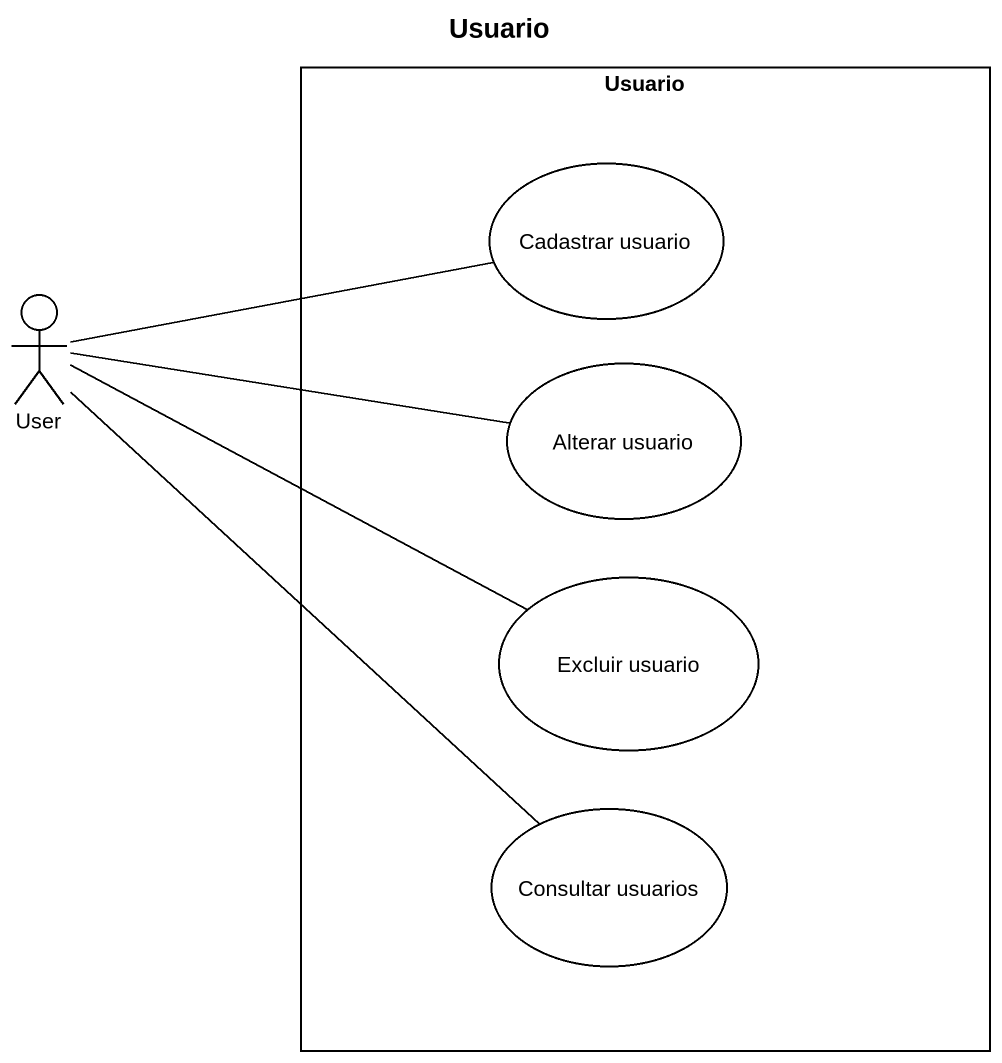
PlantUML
@startuml
title Usuario
rectangle Usuario {
  usecase "Cadastrar usuario" as Cadastrar_usuario
  usecase "Alterar usuario" as Alterar_usuario
  usecase "Excluir usuario" as Excluir_usuario
  usecase "Consultar usuarios" as Consultar_usuarios
}
actor User
Cadastrar_usuario -left- User
Alterar_usuario -left- User
Excluir_usuario -left- User
Consultar_usuarios -up- User
@enduml
